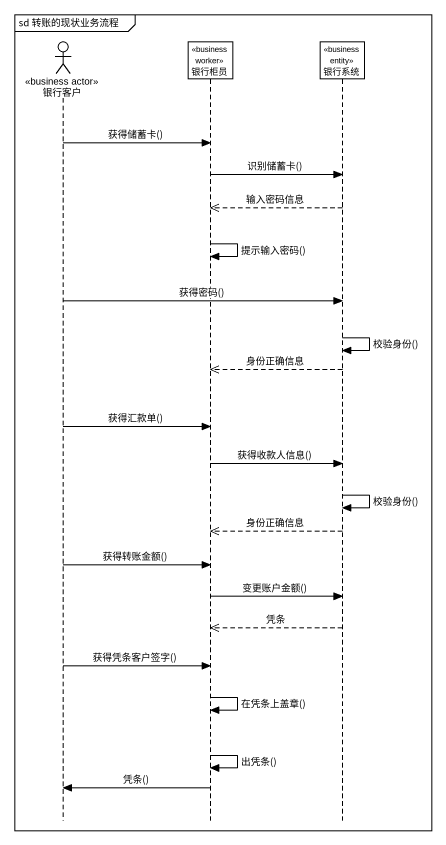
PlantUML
@startuml
mainframe sd 转账的现状业务流程
hide footbox
actor 银行客户 <<business actor>>
participant 银行柜员 <<business worker>>
participant 银行系统 <<business entity>>

银行客户 -> 银行柜员 : 获得储蓄卡()
银行柜员 -> 银行系统 : 识别储蓄卡()
银行系统 -->> 银行柜员 : 输入密码信息
银行柜员 -> 银行柜员 : 提示输入密码()
银行客户 -> 银行系统 : 获得密码()
银行系统 -> 银行系统 : 校验身份()
银行系统 -->> 银行柜员 : 身份正确信息
银行客户 -> 银行柜员 : 获得汇款单()
银行柜员 -> 银行系统 : 获得收款人信息()
银行系统 -> 银行系统 : 校验身份()
银行系统 -->> 银行柜员 : 身份正确信息
银行客户 -> 银行柜员 : 获得转账金额()
银行柜员 -> 银行系统 : 变更账户金额()
银行系统 -->> 银行柜员 : 凭条
银行客户 -> 银行柜员 : 获得凭条客户签字()
银行柜员 -> 银行柜员 : 在凭条上盖章()
银行柜员 -> 银行柜员 : 出凭条()
银行柜员 -> 银行客户 : 凭条()
@enduml
